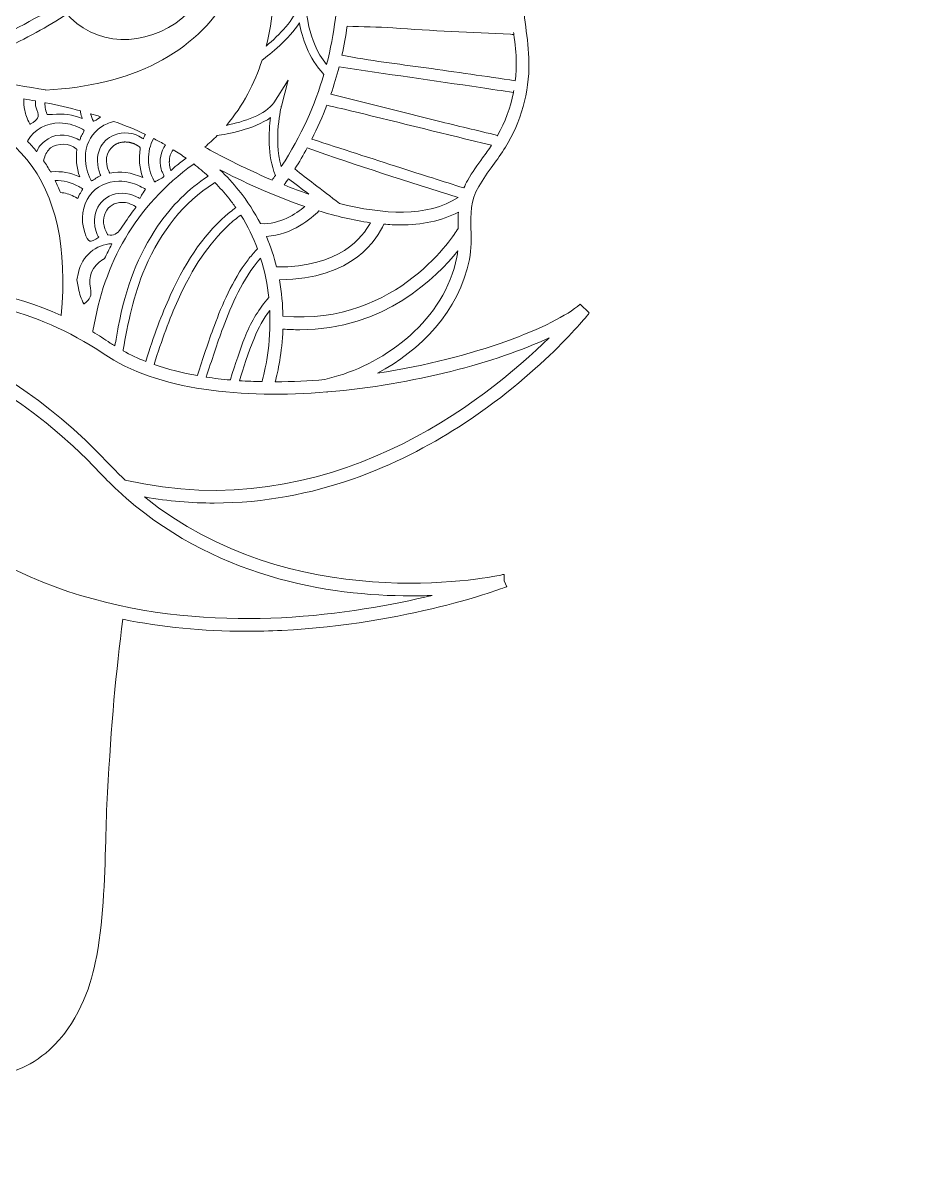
# Model space of a CAD drawing. Extents: x 467 to 8573, y -6014 to -20.
# Drawn here: x 1757 to 2533, y -6014 to -5016 of the extents above; entities that cross this region are included whole.
import ezdxf

# ---------------------------------------------------------------- set-up
doc = ezdxf.new("R2010")
doc.units = 0
doc.header["$MEASUREMENT"] = 0
doc.layers.add('Layer 1', color=7, linetype='Continuous')

msp = doc.modelspace()

# ---------------------------------------------------------------- linework, layer by layer
at = {"layer": 'Layer 1', "lineweight": 0}
for points, knots in [([(2529.01, -4481.07), (2526.22, -4479.96), (2523.09, -4481.26), (2521.86, -4483.99), (2521.56, -4484.71), (2504.61, -4521.55), (2461.88, -4562.69), (2461.51, -4552.3), (2461.78, -4541.87), (2463.01, -4531.43), (2465.06, -4514.14), (2472.33, -4478.39), (2488.91, -4467.47), (2448.25, -4494.16), (2404.57, -4517.83), (2348.84, -4587), (2348.74, -4578.25), (2349.06, -4569.45), (2350.1, -4560.66), (2352.11, -4543.36), (2359.38, -4507.62), (2376.02, -4496.7), (2331.77, -4525.76), (2283.94, -4551.19), (2221, -4635.47), (2219.7, -4619.83), (2219.39, -4604.22), (2221.22, -4588.57), (2223.27, -4571.27), (2230.53, -4535.49), (2247.12, -4524.62), (2200.79, -4555.03), (2150.44, -4581.49), (2082.93, -4675.94), (2077.73, -4683.24), (2072.98, -4690.96), (2068.96, -4699.01), (2068.22, -4686.14), (2068.26, -4673.26), (2069.78, -4660.33), (2071.79, -4643.02), (2079.06, -4607.24), (2095.68, -4596.32), (2067.06, -4615.13), (2036.93, -4632.43), (2002.19, -4665.12), (2000.7, -4643.96), (1985.02, -4627.26), (1974.41, -4615.94), (1959.68, -4600.28), (1944.1, -4585.09), (1928.08, -4570.78), (1922.38, -4565.69), (1916.54, -4560.74), (1910.91, -4555.95), (1909.5, -4554.75), (1908.1, -4553.56), (1906.72, -4552.36), (1923.83, -4535.97), (1986.37, -4465.17), (2001.95, -4293.7), (2019.64, -4099.17), (1834.06, -3810.77), (1826.16, -3798.61), (1826.16, -3798.61), (1825.71, -3798.88), (1825.71, -3798.88), (1825.61, -3798.45), (1825.51, -3798.03), (1825.39, -3797.58), (1801.47, -3702.42), (1776.71, -3604.01), (1776.45, -3503.92), (1776.45, -3503.92), (1776.42, -3495.23), (1776.42, -3495.23), (1776.02, -3356.5), (1775.58, -3199.26), (1863.6, -3081.38), (1863.6, -3081.38), (1894.24, -3040.33), (1894.24, -3040.33), (1894.24, -3040.33), (1855.46, -3073.81), (1855.46, -3073.81), (1854.81, -3074.37), (1791.02, -3129.91), (1728.21, -3226.1), (1670.23, -3314.92), (1601.1, -3457.67), (1601.1, -3633.6), (1601.1, -3633.6), (1602.06, -3656.94), (1602.06, -3656.94), (1534.04, -3557.22), (1505.32, -3498.68), (1505.03, -3498.06), (1505.03, -3498.06), (1500, -3487.74), (1500, -3487.74), (1500, -3487.74), (1494.97, -3498.06), (1494.97, -3498.06), (1494.68, -3498.68), (1465.96, -3557.22), (1397.94, -3656.94), (1397.94, -3656.94), (1398.9, -3633.36), (1398.9, -3633.36), (1398.9, -3457.67), (1329.77, -3314.92), (1271.79, -3226.1), (1208.98, -3129.91), (1145.18, -3074.37), (1144.54, -3073.81), (1144.54, -3073.81), (1105.76, -3040.33), (1105.76, -3040.33), (1105.76, -3040.33), (1136.41, -3081.38), (1136.41, -3081.38), (1224.42, -3199.26), (1223.98, -3356.48), (1223.58, -3495.2), (1223.58, -3495.2), (1223.55, -3503.92), (1223.55, -3503.92), (1223.29, -3604.01), (1198.55, -3702.42), (1174.61, -3797.58), (1174.49, -3798.03), (1174.39, -3798.45), (1174.29, -3798.88), (1174.29, -3798.88), (1173.84, -3798.61), (1173.84, -3798.61), (1165.94, -3810.77), (980.36, -4099.17), (998.05, -4293.7), (1013.63, -4465.15), (1076.17, -4535.97), (1093.29, -4552.36), (1091.9, -4553.56), (1090.5, -4554.74), (1089.1, -4555.93), (1083.46, -4560.73), (1077.62, -4565.69), (1071.92, -4570.78), (1055.88, -4585.11), (1040.3, -4600.31), (1025.59, -4615.94), (1014.98, -4627.26), (999.28, -4643.96), (997.81, -4665.12), (963.07, -4632.43), (932.94, -4615.13), (904.32, -4596.32), (920.94, -4607.24), (928.21, -4643.02), (930.22, -4660.33), (931.74, -4673.26), (931.78, -4686.14), (931.04, -4699.01), (927.02, -4690.96), (922.27, -4683.24), (917.07, -4675.94), (849.56, -4581.49), (799.21, -4555.03), (752.88, -4524.62), (769.47, -4535.49), (776.73, -4571.27), (778.78, -4588.57), (780.61, -4604.22), (780.3, -4619.83), (779, -4635.47), (716.06, -4551.19), (668.23, -4525.76), (624, -4496.7), (640.62, -4507.62), (647.89, -4543.36), (649.9, -4560.66), (650.94, -4569.45), (651.27, -4578.25), (651.16, -4587), (595.43, -4517.83), (551.75, -4494.16), (511.09, -4467.47), (527.67, -4478.39), (534.94, -4514.14), (536.99, -4531.43), (538.22, -4541.87), (538.49, -4552.3), (538.12, -4562.71), (495.35, -4521.51), (478.44, -4484.69), (478.14, -4483.99), (476.91, -4481.26), (473.78, -4479.96), (470.99, -4481.07), (468.19, -4482.16), (466.77, -4485.25), (467.74, -4488.09), (468.09, -4489.09), (487.35, -4543.1), (534.8, -4601.13), (538.71, -4605.91), (542.81, -4610.71), (547.09, -4615.48), (571.63, -4642.96), (602.57, -4670.43), (640.91, -4692.82), (645.41, -4695.46), (650.09, -4698.04), (654.81, -4700.55), (666.3, -4706.62), (678.41, -4712.17), (691.16, -4717.17), (695.55, -4718.91), (700.07, -4720.6), (704.64, -4722.15), (711.77, -4724.66), (719.08, -4726.93), (726.6, -4729.01), (741.84, -4733.22), (756.38, -4737.44), (770.25, -4741.62), (775.17, -4743.1), (780.01, -4744.55), (784.79, -4746), (791.12, -4747.98), (797.3, -4749.93), (803.34, -4751.89), (807.93, -4753.36), (812.4, -4754.81), (816.8, -4756.29), (824.24, -4758.77), (831.46, -4761.23), (838.47, -4763.68), (823.71, -4781.28), (812.18, -4804.72), (804.14, -4833.51), (795.71, -4863.69), (792.88, -4897.04), (795.74, -4932.6), (796.41, -4940.92), (797.95, -4949.11), (799.41, -4957.03), (801.39, -4967.58), (803.23, -4977.54), (803.22, -4987.76), (803.2, -4998.19), (801.8, -5008.89), (800.44, -5019.23), (799.11, -5029.47), (797.71, -5040.05), (797.57, -5050.71), (797.25, -5076.67), (804.58, -5103.1), (818.29, -5125.16), (821.72, -5130.71), (825.55, -5136), (829.27, -5141.12), (833.8, -5147.36), (838.06, -5153.25), (841.73, -5159.61), (849.12, -5172.46), (848.86, -5183.88), (848.57, -5197.07), (848.39, -5205.48), (848.18, -5214.18), (850.01, -5223.81), (858.66, -5269.44), (893.59, -5304.23), (930.89, -5323.97), (844.82, -5310.54), (775.2, -5282.97), (752.66, -5263.24), (752.66, -5263.24), (744.59, -5270.9), (744.59, -5270.9), (746.33, -5273.1), (787.84, -5325.3), (859.55, -5371.29), (910.79, -5404.14), (985.31, -5438.13), (1074.34, -5438.11), (1094.02, -5438.11), (1114.43, -5436.46), (1135.43, -5432.75), (1003.6, -5539.42), (828.4, -5502.83), (820.71, -5501.16), (820.71, -5501.16), (820.69, -5501.3), (820.69, -5501.3), (820.69, -5501.3), (819.41, -5500.99), (819.41, -5500.99), (819.41, -5500.99), (819.41, -5506.86), (819.41, -5506.86), (819.41, -5506.86), (817.07, -5511.66), (817.07, -5511.66), (817.07, -5511.66), (817.55, -5511.83), (817.55, -5511.83), (817.55, -5511.83), (817.53, -5511.86), (817.53, -5511.86), (821.05, -5513.19), (904.94, -5544.52), (1014.71, -5550.07), (1025.42, -5550.6), (1036, -5550.87), (1046.44, -5550.87), (1084.43, -5550.87), (1120.55, -5547.27), (1154.61, -5540.24), (1160.58, -5585.47), (1164.88, -5634.05), (1168.13, -5692.58), (1168.89, -5706.42), (1169.29, -5720.87), (1169.66, -5734.83), (1170.64, -5770.6), (1171.66, -5807.59), (1178.84, -5842.33), (1183.48, -5864.77), (1194.25, -5896.26), (1219.23, -5918.88), (1247.71, -5944.67), (1283.75, -5948.93), (1326.34, -5931.56), (1329.19, -5930.4), (1332.06, -5929.17), (1334.91, -5927.96), (1341.51, -5937.99), (1385.57, -5999.66), (1469.9, -5999.66), (1479.42, -5999.66), (1489.45, -5998.88), (1500, -5997.15), (1604, -6014.25), (1657.74, -5939.12), (1665.09, -5927.96), (1667.94, -5929.17), (1670.81, -5930.4), (1673.66, -5931.56), (1690.77, -5938.54), (1706.83, -5942.02), (1721.76, -5942.02), (1743.99, -5942.02), (1763.74, -5934.31), (1780.77, -5918.88), (1805.75, -5896.26), (1816.52, -5864.77), (1821.16, -5842.33), (1828.34, -5807.59), (1829.37, -5770.6), (1830.34, -5734.83), (1830.71, -5720.87), (1831.11, -5706.42), (1831.87, -5692.58), (1835.12, -5634.05), (1839.42, -5585.47), (1845.39, -5540.24), (1879.45, -5547.28), (1915.57, -5550.87), (1953.56, -5550.87), (1963.98, -5550.87), (1974.58, -5550.6), (1985.29, -5550.07), (2095.05, -5544.52), (2178.95, -5513.19), (2182.47, -5511.86), (2182.47, -5511.86), (2182.45, -5511.81), (2182.45, -5511.81), (2182.45, -5511.81), (2182.98, -5511.62), (2182.98, -5511.62), (2182.98, -5511.62), (2180.59, -5506.59), (2180.59, -5506.59), (2180.59, -5506.59), (2180.59, -5500.99), (2180.59, -5500.99), (2180.59, -5500.99), (2179.16, -5501.04), (2179.16, -5501.04), (2179.16, -5501.04), (2178.63, -5501.32), (2178.63, -5501.32), (2164.51, -5504.27), (1993.74, -5537.23), (1864.57, -5432.75), (1885.57, -5436.46), (1905.96, -5438.11), (1925.66, -5438.11), (2014.69, -5438.11), (2089.21, -5404.14), (2140.45, -5371.29), (2212.16, -5325.3), (2253.67, -5273.1), (2255.41, -5270.9), (2255.41, -5270.9), (2247.34, -5263.24), (2247.34, -5263.24), (2224.8, -5282.97), (2155.18, -5310.54), (2069.13, -5323.97), (2106.41, -5304.23), (2141.34, -5269.44), (2149.99, -5223.81), (2151.82, -5214.18), (2151.61, -5205.48), (2151.43, -5197.07), (2151.14, -5183.88), (2150.88, -5172.46), (2158.27, -5159.61), (2161.94, -5153.25), (2166.2, -5147.36), (2170.73, -5141.12), (2174.45, -5136), (2178.28, -5130.71), (2181.71, -5125.16), (2195.42, -5103.1), (2202.75, -5076.67), (2202.43, -5050.71), (2202.29, -5040.05), (2200.89, -5029.47), (2199.56, -5019.23), (2198.2, -5008.89), (2196.8, -4998.19), (2196.78, -4987.76), (2196.77, -4977.54), (2198.61, -4967.58), (2200.59, -4957.03), (2202.05, -4949.11), (2203.59, -4940.92), (2204.26, -4932.6), (2207.12, -4897.04), (2204.29, -4863.69), (2195.86, -4833.51), (2187.82, -4804.7), (2176.29, -4781.26), (2161.53, -4763.67), (2194.1, -4752.28), (2231.06, -4740.78), (2273.4, -4729.01), (2465.31, -4675.72), (2531.62, -4489.98), (2532.26, -4488.09), (2533.23, -4485.25), (2531.81, -4482.16), (2529.01, -4481.07)], [0, 0, 0, 0, 1, 1, 1, 2, 2, 2, 3, 3, 3, 4, 4, 4, 5, 5, 5, 6, 6, 6, 7, 7, 7, 8, 8, 8, 9, 9, 9, 10, 10, 10, 11, 11, 11, 12, 12, 12, 13, 13, 13, 14, 14, 14, 15, 15, 15, 16, 16, 16, 17, 17, 17, 18, 18, 18, 19, 19, 19, 20, 20, 20, 21, 21, 21, 22, 22, 22, 23, 23, 23, 24, 24, 24, 25, 25, 25, 26, 26, 26, 27, 27, 27, 28, 28, 28, 29, 29, 29, 30, 30, 30, 31, 31, 31, 32, 32, 32, 33, 33, 33, 34, 34, 34, 35, 35, 35, 36, 36, 36, 37, 37, 37, 38, 38, 38, 39, 39, 39, 40, 40, 40, 41, 41, 41, 42, 42, 42, 43, 43, 43, 44, 44, 44, 45, 45, 45, 46, 46, 46, 47, 47, 47, 48, 48, 48, 49, 49, 49, 50, 50, 50, 51, 51, 51, 52, 52, 52, 53, 53, 53, 54, 54, 54, 55, 55, 55, 56, 56, 56, 57, 57, 57, 58, 58, 58, 59, 59, 59, 60, 60, 60, 61, 61, 61, 62, 62, 62, 63, 63, 63, 64, 64, 64, 65, 65, 65, 66, 66, 66, 67, 67, 67, 68, 68, 68, 69, 69, 69, 70, 70, 70, 71, 71, 71, 72, 72, 72, 73, 73, 73, 74, 74, 74, 75, 75, 75, 76, 76, 76, 77, 77, 77, 78, 78, 78, 79, 79, 79, 80, 80, 80, 81, 81, 81, 82, 82, 82, 83, 83, 83, 84, 84, 84, 85, 85, 85, 86, 86, 86, 87, 87, 87, 88, 88, 88, 89, 89, 89, 90, 90, 90, 91, 91, 91, 92, 92, 92, 93, 93, 93, 94, 94, 94, 95, 95, 95, 96, 96, 96, 97, 97, 97, 98, 98, 98, 99, 99, 99, 100, 100, 100, 101, 101, 101, 102, 102, 102, 103, 103, 103, 104, 104, 104, 105, 105, 105, 106, 106, 106, 107, 107, 107, 108, 108, 108, 109, 109, 109, 110, 110, 110, 111, 111, 111, 112, 112, 112, 113, 113, 113, 114, 114, 114, 115, 115, 115, 116, 116, 116, 117, 117, 117, 118, 118, 118, 119, 119, 119, 120, 120, 120, 121, 121, 121, 122, 122, 122, 123, 123, 123, 124, 124, 124, 125, 125, 125, 126, 126, 126, 127, 127, 127, 128, 128, 128, 129, 129, 129, 130, 130, 130, 131, 131, 131, 132, 132, 132, 133, 133, 133, 134, 134, 134, 135, 135, 135, 136, 136, 136, 137, 137, 137, 138, 138, 138, 139, 139, 139, 140, 140, 140, 141, 141, 141, 142, 142, 142, 143, 143, 143, 144, 144, 144, 145, 145, 145, 146, 146, 146, 147, 147, 147, 148, 148, 148, 149, 149, 149, 150, 150, 150, 151, 151, 151, 152, 152, 152, 152]), ([(2270.41, -4718.24), (2074.9, -4772.56), (1992.14, -4821.75), (1928.08, -4878.88), (1921.22, -4885.01), (1914.17, -4891.68), (1906.94, -4898.71), (1903.22, -4902.33), (1899.41, -4906.03), (1895.54, -4909.82), (1867.13, -4937.63), (1833.7, -4970.27), (1789.64, -4998.82), (1744.73, -5027.98), (1688.71, -5052.79), (1615.69, -5063.8), (1612.16, -5063.87), (1608.58, -5063.99), (1604.96, -5064.09), (1604.58, -5059.14), (1603.47, -5049.96), (1600.37, -5038.94), (1603.87, -5038.29), (1608.58, -5037.32), (1614.24, -5035.92), (1614.26, -5035.92), (1614.26, -5035.92), (1614.28, -5035.92), (1614.79, -5035.78), (1615.32, -5035.64), (1615.86, -5035.51), (1616.15, -5035.44), (1616.46, -5035.35), (1616.77, -5035.29), (1617.28, -5035.15), (1617.81, -5035.01), (1618.34, -5034.88), (1618.88, -5034.74), (1619.45, -5034.59), (1619.99, -5034.43), (1620.21, -5034.38), (1620.42, -5034.31), (1620.64, -5034.26), (1621.34, -5034.06), (1622.02, -5033.87), (1622.74, -5033.68), (1623.17, -5033.56), (1623.59, -5033.44), (1624, -5033.32), (1624.39, -5033.2), (1624.77, -5033.1), (1625.16, -5033), (1625.38, -5032.93), (1625.61, -5032.86), (1625.85, -5032.8), (1626.7, -5032.54), (1627.55, -5032.28), (1628.42, -5032.03), (1628.42, -5032.03), (1628.44, -5032.03), (1628.44, -5032.03), (1633.4, -5030.53), (1638.78, -5028.79), (1644.51, -5026.72), (1644.58, -5026.7), (1644.63, -5026.69), (1644.68, -5026.67), (1644.68, -5026.67), (1644.7, -5026.67), (1644.7, -5026.67), (1646.66, -5025.95), (1648.69, -5025.2), (1650.74, -5024.43), (1650.83, -5024.4), (1650.91, -5024.37), (1651, -5024.33), (1652.06, -5023.92), (1653.11, -5023.51), (1654.21, -5023.09), (1654.32, -5023.03), (1654.46, -5022.98), (1654.58, -5022.93), (1691.93, -5008.22), (1741.16, -4981.38), (1787.25, -4932.89), (1789.03, -4931.04), (1790.78, -4929.15), (1792.54, -4927.22), (1792.56, -4927.22), (1792.56, -4927.22), (1792.56, -4927.22), (1792.58, -4927.2), (1792.61, -4927.15), (1792.64, -4927.14), (1796.76, -4922.63), (1800.85, -4917.96), (1804.9, -4913.09), (1805.29, -4912.63), (1805.68, -4912.17), (1806.07, -4911.69), (1806.41, -4911.28), (1806.76, -4910.86), (1807.1, -4910.45), (1807.86, -4909.51), (1808.63, -4908.57), (1809.4, -4907.62), (1809.4, -4907.62), (1809.4, -4907.6), (1809.4, -4907.6), (1812.15, -4904.17), (1814.89, -4900.65), (1817.59, -4897.04), (1817.86, -4896.69), (1818.12, -4896.37), (1818.34, -4896.03), (1848.9, -4855.55), (1886.12, -4822.47), (1929.53, -4794.76), (1931.49, -4793.49), (1933.47, -4792.25), (1935.47, -4791.02), (1971.61, -4768.61), (2011.93, -4749.78), (2056.18, -4733.34), (2056.23, -4733.33), (2056.28, -4733.31), (2056.33, -4733.27), (2057.81, -4732.73), (2059.32, -4732.18), (2060.8, -4731.62), (2061.65, -4731.31), (2062.51, -4731.01), (2063.38, -4730.7), (2064.33, -4730.34), (2065.31, -4730), (2066.26, -4729.66), (2068.05, -4729.03), (2069.84, -4728.38), (2071.65, -4727.75), (2071.69, -4728.12), (2071.76, -4728.53), (2071.79, -4728.91), (2071.94, -4728.46), (2072.1, -4727.99), (2072.23, -4727.54), (2115.78, -4712.24), (2162.91, -4699.04), (2213.45, -4686.93), (2217.33, -4686.01), (2221.23, -4685.09), (2225.12, -4684.18), (2239.66, -4680.77), (2254.47, -4677.44), (2269.56, -4674.18), (2295.65, -4668.53), (2319.4, -4661.16), (2341.01, -4652.6), (2341.01, -4652.6), (2341.01, -4652.6), (2341.01, -4652.61), (2341.16, -4652.55), (2341.3, -4652.5), (2341.45, -4652.43), (2342.75, -4651.91), (2344.04, -4651.39), (2345.32, -4650.87), (2346.82, -4650.26), (2348.33, -4649.63), (2349.81, -4649.01), (2350.83, -4648.57), (2351.84, -4648.14), (2352.85, -4647.72), (2353.36, -4647.5), (2353.89, -4647.27), (2354.4, -4647.05), (2354.4, -4647.05), (2354.4, -4647.03), (2354.38, -4647.03), (2393.31, -4630.07), (2424.72, -4609.37), (2449.67, -4588.59), (2449.67, -4588.59), (2449.67, -4588.61), (2449.67, -4588.61), (2450.42, -4587.98), (2451.13, -4587.35), (2451.89, -4586.7), (2453.18, -4585.6), (2454.48, -4584.5), (2455.74, -4583.4), (2456.32, -4582.89), (2456.89, -4582.4), (2457.45, -4581.9), (2458.8, -4580.71), (2460.14, -4579.51), (2461.46, -4578.32), (2461.87, -4577.94), (2462.29, -4577.57), (2462.7, -4577.21), (2462.7, -4577.19), (2462.7, -4577.19), (2462.7, -4577.18), (2471.05, -4569.55), (2478.57, -4561.99), (2485.26, -4554.69), (2448.35, -4611.76), (2380.75, -4687.61), (2270.41, -4718.24)], [0, 0, 0, 0, 1, 1, 1, 2, 2, 2, 3, 3, 3, 4, 4, 4, 5, 5, 5, 6, 6, 6, 7, 7, 7, 8, 8, 8, 9, 9, 9, 10, 10, 10, 11, 11, 11, 12, 12, 12, 13, 13, 13, 14, 14, 14, 15, 15, 15, 16, 16, 16, 17, 17, 17, 18, 18, 18, 19, 19, 19, 20, 20, 20, 21, 21, 21, 22, 22, 22, 23, 23, 23, 24, 24, 24, 25, 25, 25, 26, 26, 26, 27, 27, 27, 28, 28, 28, 29, 29, 29, 30, 30, 30, 31, 31, 31, 32, 32, 32, 33, 33, 33, 34, 34, 34, 35, 35, 35, 36, 36, 36, 37, 37, 37, 38, 38, 38, 39, 39, 39, 40, 40, 40, 41, 41, 41, 42, 42, 42, 43, 43, 43, 44, 44, 44, 45, 45, 45, 46, 46, 46, 47, 47, 47, 48, 48, 48, 49, 49, 49, 50, 50, 50, 51, 51, 51, 52, 52, 52, 53, 53, 53, 54, 54, 54, 55, 55, 55, 56, 56, 56, 57, 57, 57, 58, 58, 58, 59, 59, 59, 60, 60, 60, 61, 61, 61, 62, 62, 62, 63, 63, 63, 64, 64, 64, 65, 65, 65, 66, 66, 66, 67, 67, 67, 68, 68, 68, 69, 69, 69, 69]), ([(1914.62, -4906.85), (1921.82, -4899.83), (1928.78, -4893.23), (1935.52, -4887.24), (1941, -4882.36), (1946.58, -4877.55), (1952.39, -4872.82), (1955.02, -4881.51), (1959.36, -4897.34), (1962.74, -4917.32), (1962.09, -4927.15), (1958.52, -4959.27), (1939.02, -4991.65), (1908.15, -5042.95), (1853.8, -5070.93), (1777.51, -5074.87), (1777.49, -5074.87), (1777.47, -5074.87), (1777.46, -5074.86), (1745.38, -5068.71), (1709.75, -5065.06), (1670.55, -5063.87), (1695.62, -5057.18), (1718.4, -5048.84), (1739.23, -5039.35), (1760.07, -5029.86), (1778.96, -5019.23), (1796.21, -5008), (1797.25, -5009.2), (1798.33, -5010.39), (1799.45, -5011.5), (1826.77, -5038.82), (1873.61, -5036.29), (1904.04, -5005.87), (1932.52, -4977.39), (1936.58, -4934.61), (1914.62, -4906.85)], [0, 0, 0, 0, 1, 1, 1, 2, 2, 2, 3, 3, 3, 4, 4, 4, 5, 5, 5, 6, 6, 6, 7, 7, 7, 8, 8, 8, 9, 9, 9, 10, 10, 10, 11, 11, 11, 12, 12, 12, 12]), ([(2006.5, -5001.71), (2006.5, -5001.71), (1999.1, -5001.07), (1999.1, -5001.07), (1997.08, -5012.23), (1982.8, -5026.58), (1971.37, -5036.28), (1977.32, -5013.02), (1979.17, -4989.28), (1978.69, -4967.08), (1984.68, -4962.8), (1998.59, -4951.81), (2005.7, -4937.65), (2010.04, -4948.12), (2018.86, -4963.98), (2034.73, -4973.38), (2034.52, -4998.33), (2031.62, -5025.08), (2024.47, -5052.56), (2007.05, -5031.16), (2006.5, -5002.01), (2006.5, -5001.71)], [0, 0, 0, 0, 1, 1, 1, 2, 2, 2, 3, 3, 3, 4, 4, 4, 5, 5, 5, 6, 6, 6, 7, 7, 7, 7]), ([(1984.71, -5142.21), (1977.46, -5117.64), (1984.7, -5089.36), (1984.78, -5089.04), (1984.78, -5089.04), (1990.75, -5066.31), (1990.75, -5066.31), (1990.75, -5066.31), (1978.04, -5086.07), (1978.04, -5086.07), (1971.28, -5096.58), (1951.13, -5102.89), (1936.46, -5105.95), (1951.17, -5088.47), (1961.18, -5068.92), (1967.77, -5048.72), (1974.65, -5043.49), (1991.44, -5030.01), (2000.58, -5015.89), (2002.84, -5028.34), (2008.42, -5046.7), (2022.12, -5061.16), (2014.3, -5087.95), (2002.31, -5115.28), (1984.71, -5142.21)], [0, 0, 0, 0, 1, 1, 1, 2, 2, 2, 3, 3, 3, 4, 4, 4, 5, 5, 5, 6, 6, 6, 7, 7, 7, 8, 8, 8, 8]), ([(2190.4, -5066.72), (2164.28, -5062.83), (2138.13, -5059.07), (2111.96, -5055.4), (2087.25, -5051.96), (2062.46, -5049.11), (2037.95, -5044.33), (2039.85, -5035.71), (2041.4, -5027.16), (2042.58, -5018.75), (2055.95, -5019.54), (2069.38, -5019.18), (2082.78, -5020.24), (2117.16, -5022.97), (2151.68, -5024.06), (2186.13, -5025.88), (2187.14, -5025.94), (2188.15, -5025.99), (2189.15, -5026.06), (2189.1, -5025.51), (2189.04, -5024.96), (2188.95, -5024.42), (2189.04, -5024.96), (2189.1, -5025.51), (2189.17, -5026.06), (2189.17, -5026.06), (2189.15, -5026.06), (2189.15, -5026.06), (2190.21, -5034.26), (2191.13, -5042.64), (2191.24, -5050.87), (2191.3, -5056.14), (2191.01, -5061.45), (2190.4, -5066.72)], [0, 0, 0, 0, 1, 1, 1, 2, 2, 2, 3, 3, 3, 4, 4, 4, 5, 5, 5, 6, 6, 6, 7, 7, 7, 8, 8, 8, 9, 9, 9, 10, 10, 10, 11, 11, 11, 11]), ([(2188.8, -5077.06), (2188.78, -5077.06), (2188.78, -5077.06), (2188.76, -5077.06), (2186.13, -5090.32), (2181.41, -5103.18), (2174.8, -5114.89), (2174.72, -5115.03), (2174.65, -5115.16), (2174.57, -5115.3), (2174.65, -5115.16), (2174.72, -5115.03), (2174.79, -5114.89), (2157.14, -5110.47), (2139.45, -5106.36), (2121.8, -5101.97), (2090.61, -5094.22), (2059.45, -5086.38), (2028.29, -5078.53), (2031.04, -5070.51), (2033.41, -5062.54), (2035.46, -5054.62), (2076.94, -5060.64), (2118.43, -5066.67), (2159.91, -5072.71), (2169.53, -5074.11), (2179.14, -5075.64), (2188.76, -5077.06), (2188.88, -5076.48), (2188.98, -5075.92), (2189.1, -5075.34), (2188.98, -5075.92), (2188.9, -5076.48), (2188.8, -5077.06)], [0, 0, 0, 0, 1, 1, 1, 2, 2, 2, 3, 3, 3, 4, 4, 4, 5, 5, 5, 6, 6, 6, 7, 7, 7, 8, 8, 8, 9, 9, 9, 10, 10, 10, 11, 11, 11, 11]), ([(1769.8, -5092.4), (1772.47, -5098.71), (1770.75, -5100.98), (1764.25, -5104.62), (1764.04, -5104.75), (1763.86, -5104.84), (1763.72, -5104.91), (1763.65, -5104.8), (1763.58, -5104.69), (1763.52, -5104.53), (1761.14, -5099.94), (1759.8, -5096.32), (1759.16, -5092.79), (1758.57, -5089.43), (1758.04, -5085.88), (1758.28, -5082.74), (1761.74, -5083.29), (1765.17, -5083.87), (1768.57, -5084.46), (1768.57, -5084.46), (1768.53, -5084.74), (1768.53, -5084.74), (1768.34, -5087.4), (1768.77, -5089.99), (1769.8, -5092.4)], [0, 0, 0, 0, 1, 1, 1, 2, 2, 2, 3, 3, 3, 4, 4, 4, 5, 5, 5, 6, 6, 6, 7, 7, 7, 8, 8, 8, 8]), ([(1776.89, -5086.1), (1777.03, -5086.1), (1777.17, -5086.09), (1777.3, -5086.09), (1787.97, -5088.17), (1798.19, -5090.54), (1808.02, -5093.18), (1808.02, -5093.18), (1808.26, -5094.4), (1808.26, -5094.4), (1808.6, -5096.24), (1809.04, -5098.08), (1809.57, -5099.96), (1801.36, -5096.55), (1792.83, -5095.35), (1783.67, -5096.29), (1782.05, -5096.46), (1779.35, -5096.73), (1778.92, -5096.43), (1778.46, -5096.1), (1777.82, -5093.3), (1777.47, -5091.8), (1777.05, -5089.98), (1776.84, -5088.01), (1776.89, -5086.1)], [0, 0, 0, 0, 1, 1, 1, 2, 2, 2, 3, 3, 3, 4, 4, 4, 5, 5, 5, 6, 6, 6, 7, 7, 7, 8, 8, 8, 8]), ([(2161.68, -5134.55), (2157.19, -5140.76), (2152.54, -5147.17), (2148.59, -5154.03), (2147.25, -5156.39), (2146.09, -5158.73), (2145.13, -5161.03), (2126.74, -5155.09), (2108.29, -5149.37), (2089.89, -5143.45), (2063.75, -5135.06), (2037.68, -5126.46), (2011.54, -5118.1), (2016.57, -5108.17), (2020.94, -5098.22), (2024.73, -5088.3), (2033.06, -5090.2), (2041.38, -5092.06), (2049.68, -5094.09), (2089.62, -5103.87), (2129.52, -5113.83), (2169.48, -5123.49), (2166.97, -5127.24), (2164.31, -5130.95), (2161.68, -5134.55)], [0, 0, 0, 0, 1, 1, 1, 2, 2, 2, 3, 3, 3, 4, 4, 4, 5, 5, 5, 6, 6, 6, 7, 7, 7, 8, 8, 8, 8]), ([(1693.3, -5096.07), (1700.58, -5097.16), (1735.02, -5103.93), (1761.06, -5136.12), (1786.72, -5167.82), (1796.84, -5213.91), (1791.19, -5273.17), (1705.07, -5234.06), (1621.78, -5246.33), (1600.98, -5250.34), (1601.65, -5244.03), (1601.82, -5238.11), (1601.55, -5233.02), (1600.83, -5220.12), (1597.4, -5210.86), (1591.02, -5204.68), (1583.53, -5197.43), (1575.92, -5197.82), (1569.74, -5198.26), (1569.74, -5198.26), (1569.72, -5198.26), (1569.72, -5198.26), (1595.85, -5141.46), (1650.4, -5111.46), (1693.3, -5096.07)], [0, 0, 0, 0, 1, 1, 1, 2, 2, 2, 3, 3, 3, 4, 4, 4, 5, 5, 5, 6, 6, 6, 7, 7, 7, 8, 8, 8, 8]), ([(1823.6, -5109.43), (1826.77, -5106.73), (1830.41, -5104.74), (1834.38, -5103.46), (1834.38, -5103.46), (1837.59, -5102.45), (1837.59, -5102.45), (1847.3, -5105.95), (1856.51, -5109.79), (1865.23, -5113.95), (1864.64, -5114.99), (1864.21, -5115.9), (1863.88, -5116.75), (1863.71, -5117.19), (1863.6, -5117.5), (1863.48, -5117.7), (1863.25, -5117.59), (1862.93, -5117.41), (1862.45, -5117.12), (1854.53, -5112.11), (1846.02, -5111.2), (1837.86, -5114.45), (1831.94, -5116.8), (1827.54, -5121.05), (1825.1, -5126.73), (1822.27, -5133.33), (1822.44, -5141.3), (1825.59, -5149.14), (1825.7, -5149.41), (1825.85, -5149.72), (1826.02, -5150.02), (1824.4, -5150.71), (1823, -5151.66), (1821.74, -5152.53), (1820.34, -5153.49), (1819.08, -5154.36), (1817.74, -5154.75), (1817.59, -5154.46), (1817.45, -5154.15), (1817.33, -5153.91), (1814.13, -5147.89), (1812.54, -5141.42), (1812.45, -5134.14), (1812.57, -5123.92), (1816.33, -5115.57), (1823.6, -5109.43)], [0, 0, 0, 0, 1, 1, 1, 2, 2, 2, 3, 3, 3, 4, 4, 4, 5, 5, 5, 6, 6, 6, 7, 7, 7, 8, 8, 8, 9, 9, 9, 10, 10, 10, 11, 11, 11, 12, 12, 12, 13, 13, 13, 14, 14, 14, 15, 15, 15, 15]), ([(1816.91, -5095.68), (1819.91, -5096.56), (1822.86, -5097.47), (1825.76, -5098.41), (1824.64, -5099.75), (1822.74, -5100.97), (1819.93, -5102.21), (1819.79, -5102.26), (1819.66, -5102.33), (1819.54, -5102.42), (1818.48, -5100.25), (1817.61, -5098.01), (1816.91, -5095.68)], [0, 0, 0, 0, 1, 1, 1, 2, 2, 2, 3, 3, 3, 4, 4, 4, 4]), ([(1979.49, -5149.94), (1978.54, -5151.32), (1977.56, -5152.69), (1976.57, -5154.05), (1950.57, -5143.03), (1928.95, -5131.53), (1917.41, -5125.06), (1921.24, -5121.8), (1924.87, -5118.44), (1928.28, -5114.96), (1936.82, -5113.71), (1960.53, -5109.48), (1975.29, -5099.09), (1973.54, -5111.65), (1972.44, -5131.99), (1979.49, -5149.94)], [0, 0, 0, 0, 1, 1, 1, 2, 2, 2, 3, 3, 3, 4, 4, 4, 5, 5, 5, 5]), ([(1761.81, -5119.29), (1767.59, -5109.46), (1777.92, -5103.8), (1790.14, -5103.78), (1796.3, -5104), (1802.17, -5105.49), (1807.51, -5108.17), (1809.18, -5109.02), (1810.88, -5109.87), (1811.47, -5110.35), (1811.26, -5111.07), (1810.39, -5112.62), (1809.55, -5114.14), (1809.55, -5114.14), (1809.28, -5114.62), (1809.28, -5114.62), (1808.82, -5115.44), (1808.27, -5116.36), (1808.02, -5117.48), (1807.83, -5118.27), (1807.66, -5118.69), (1807.54, -5118.92), (1807.22, -5118.83), (1806.57, -5118.61), (1805.29, -5117.93), (1794.91, -5112.57), (1784.95, -5113.29), (1776.48, -5120.01), (1773.48, -5122.4), (1771.14, -5125.47), (1769.66, -5128.98), (1769.64, -5128.95), (1769.61, -5128.93), (1769.59, -5128.9), (1766.95, -5125.64), (1764.23, -5122.65), (1761.47, -5119.85), (1761.47, -5119.85), (1761.81, -5119.29), (1761.81, -5119.29)], [0, 0, 0, 0, 1, 1, 1, 2, 2, 2, 3, 3, 3, 4, 4, 4, 5, 5, 5, 6, 6, 6, 7, 7, 7, 8, 8, 8, 9, 9, 9, 10, 10, 10, 11, 11, 11, 12, 12, 12, 13, 13, 13, 13]), ([(1776.28, -5135.01), (1777.22, -5131.22), (1779.21, -5127.96), (1781.93, -5125.84), (1787.95, -5121.12), (1798.7, -5121.48), (1804.47, -5126.58), (1804.91, -5126.95), (1805.03, -5127.12), (1805.07, -5127.19), (1803.82, -5135.06), (1804.61, -5142.86), (1807.52, -5151.32), (1799.37, -5147.58), (1791.3, -5146.1), (1783.04, -5146.82), (1783.04, -5146.82), (1781.89, -5146.92), (1781.89, -5146.92), (1779.97, -5143.56), (1777.92, -5140.3), (1775.75, -5137.14), (1775.75, -5137.14), (1776.28, -5135.01), (1776.28, -5135.01)], [0, 0, 0, 0, 1, 1, 1, 2, 2, 2, 3, 3, 3, 4, 4, 4, 5, 5, 5, 6, 6, 6, 7, 7, 7, 8, 8, 8, 8]), ([(1862.93, -5151.87), (1852.73, -5147.28), (1843.32, -5146), (1833.82, -5147.86), (1833.73, -5147.69), (1833.65, -5147.5), (1833.58, -5147.34), (1833.48, -5147.14), (1833.37, -5146.92), (1833.27, -5146.7), (1829.11, -5138.51), (1830.59, -5129.24), (1836.87, -5124.17), (1837.27, -5123.86), (1837.66, -5123.57), (1838.05, -5123.3), (1838.19, -5123.22), (1838.32, -5123.15), (1838.46, -5123.06), (1838.73, -5122.89), (1839.02, -5122.72), (1839.31, -5122.55), (1839.47, -5122.47), (1839.64, -5122.4), (1839.81, -5122.31), (1840.08, -5122.19), (1840.35, -5122.06), (1840.63, -5121.94), (1840.8, -5121.85), (1840.99, -5121.78), (1841.17, -5121.71), (1841.45, -5121.61), (1841.72, -5121.51), (1841.99, -5121.42), (1842.18, -5121.36), (1842.38, -5121.31), (1842.57, -5121.25), (1842.85, -5121.19), (1843.12, -5121.1), (1843.39, -5121.03), (1843.6, -5120.98), (1843.82, -5120.95), (1844.02, -5120.91), (1844.3, -5120.86), (1844.57, -5120.81), (1844.84, -5120.76), (1845.05, -5120.74), (1845.27, -5120.71), (1845.49, -5120.69), (1845.76, -5120.66), (1846.04, -5120.64), (1846.31, -5120.61), (1846.53, -5120.61), (1846.75, -5120.59), (1846.97, -5120.59), (1847.25, -5120.59), (1847.52, -5120.57), (1847.78, -5120.57), (1848.05, -5120.59), (1848.34, -5120.61), (1848.61, -5120.62), (1848.85, -5120.62), (1849.11, -5120.64), (1849.35, -5120.67), (1849.64, -5120.69), (1849.91, -5120.72), (1850.18, -5120.78), (1850.44, -5120.81), (1850.68, -5120.83), (1850.93, -5120.88), (1851.21, -5120.93), (1851.5, -5121), (1851.77, -5121.05), (1852.01, -5121.12), (1852.25, -5121.15), (1852.49, -5121.22), (1852.78, -5121.29), (1853.07, -5121.39), (1853.36, -5121.48), (1853.58, -5121.54), (1853.82, -5121.61), (1854.04, -5121.68), (1854.33, -5121.78), (1854.64, -5121.9), (1854.93, -5122.02), (1855.13, -5122.11), (1855.35, -5122.19), (1855.57, -5122.28), (1855.87, -5122.41), (1856.17, -5122.57), (1856.48, -5122.72), (1856.67, -5122.82), (1856.87, -5122.91), (1857.06, -5123.01), (1857.38, -5123.18), (1857.71, -5123.39), (1858.03, -5123.57), (1858.19, -5123.68), (1858.36, -5123.76), (1858.51, -5123.86), (1858.99, -5124.17), (1859.45, -5124.5), (1859.91, -5124.84), (1860.75, -5125.49), (1860.76, -5125.62), (1860.63, -5126.49), (1859.16, -5135.18), (1859.89, -5143.39), (1862.93, -5151.87)], [0, 0, 0, 0, 1, 1, 1, 2, 2, 2, 3, 3, 3, 4, 4, 4, 5, 5, 5, 6, 6, 6, 7, 7, 7, 8, 8, 8, 9, 9, 9, 10, 10, 10, 11, 11, 11, 12, 12, 12, 13, 13, 13, 14, 14, 14, 15, 15, 15, 16, 16, 16, 17, 17, 17, 18, 18, 18, 19, 19, 19, 20, 20, 20, 21, 21, 21, 22, 22, 22, 23, 23, 23, 24, 24, 24, 25, 25, 25, 26, 26, 26, 27, 27, 27, 28, 28, 28, 29, 29, 29, 30, 30, 30, 31, 31, 31, 32, 32, 32, 33, 33, 33, 34, 34, 34, 35, 35, 35, 36, 36, 36, 36]), ([(1879.12, -5144.6), (1879.41, -5145.89), (1880.03, -5147.04), (1880.57, -5148.03), (1881.56, -5149.85), (1881.7, -5150.33), (1881.38, -5150.89), (1880.64, -5152.11), (1879.12, -5152.8), (1877.35, -5153.62), (1876.39, -5154.07), (1875.4, -5154.51), (1874.46, -5155.09), (1874.38, -5155.11), (1874.04, -5155.28), (1873.68, -5155.59), (1873.56, -5155.69), (1873.46, -5155.77), (1873.37, -5155.84), (1873.24, -5155.65), (1873.07, -5155.36), (1872.84, -5154.9), (1869.48, -5148.18), (1867.79, -5141.97), (1867.86, -5136.49), (1867.76, -5129.38), (1869.29, -5123.06), (1872.4, -5117.67), (1872.4, -5117.67), (1872.47, -5117.55), (1872.47, -5117.55), (1872.72, -5117.67), (1872.98, -5117.81), (1873.22, -5117.93), (1876.48, -5119.62), (1879.65, -5121.37), (1882.76, -5123.16), (1878.49, -5129.02), (1877.25, -5136.22), (1879.12, -5144.6)], [0, 0, 0, 0, 1, 1, 1, 2, 2, 2, 3, 3, 3, 4, 4, 4, 5, 5, 5, 6, 6, 6, 7, 7, 7, 8, 8, 8, 9, 9, 9, 10, 10, 10, 11, 11, 11, 12, 12, 12, 13, 13, 13, 13]), ([(1886.24, -5138.13), (1886.26, -5137.94), (1886.26, -5137.75), (1886.26, -5137.55), (1886.27, -5133.9), (1887.42, -5130.43), (1889.58, -5127.53), (1889.58, -5127.53), (1889.72, -5127.36), (1889.72, -5127.36), (1893.61, -5129.79), (1897.38, -5132.29), (1901.02, -5134.89), (1899.39, -5135.98), (1897.86, -5137.17), (1896.39, -5138.37), (1894.94, -5139.55), (1893.58, -5140.66), (1892.13, -5141.61), (1891.07, -5142.31), (1890.23, -5143.25), (1889.41, -5144.17), (1888.95, -5144.68), (1888.24, -5145.5), (1887.81, -5145.79), (1886.94, -5145.09), (1886.7, -5142.75), (1886.51, -5140.84), (1886.43, -5140.09), (1886.34, -5139.34), (1886.24, -5138.66), (1886.22, -5138.49), (1886.24, -5138.3), (1886.24, -5138.13)], [0, 0, 0, 0, 1, 1, 1, 2, 2, 2, 3, 3, 3, 4, 4, 4, 5, 5, 5, 6, 6, 6, 7, 7, 7, 8, 8, 8, 9, 9, 9, 10, 10, 10, 11, 11, 11, 11]), ([(2035.72, -5174.53), (2028.23, -5168.78), (2020.72, -5163.04), (2013.24, -5157.28), (2007.68, -5152.99), (2002.05, -5148.76), (1996.64, -5144.27), (2000.51, -5138.13), (2004.13, -5131.99), (2007.46, -5125.83), (2051.43, -5141.2), (2095.71, -5155.6), (2140.2, -5169.34), (2113.2, -5186.86), (2074.13, -5184.48), (2035.72, -5174.53)], [0, 0, 0, 0, 1, 1, 1, 2, 2, 2, 3, 3, 3, 4, 4, 4, 5, 5, 5, 5]), ([(1819.13, -5286.67), (1824.14, -5256.06), (1833.46, -5229.39), (1847.61, -5205.12), (1861.87, -5180.67), (1882.45, -5158.27), (1907.11, -5140.33), (1907.11, -5140.33), (1907.7, -5139.89), (1907.7, -5139.89), (1912.12, -5143.33), (1916.34, -5146.9), (1920.35, -5150.6), (1903.23, -5161.71), (1888.29, -5176.52), (1875.92, -5194.66), (1859.06, -5219.39), (1847.76, -5248.36), (1841.38, -5283.24), (1840.49, -5288.07), (1839.64, -5292.9), (1838.77, -5297.73), (1838.77, -5297.73), (1838.37, -5299.91), (1838.37, -5299.91), (1837.03, -5299.06), (1835.66, -5298.24), (1834.35, -5297.35), (1829.25, -5293.89), (1824.11, -5290.66), (1818.97, -5287.63), (1818.97, -5287.63), (1819.13, -5286.67), (1819.13, -5286.67)], [0, 0, 0, 0, 1, 1, 1, 2, 2, 2, 3, 3, 3, 4, 4, 4, 5, 5, 5, 6, 6, 6, 7, 7, 7, 8, 8, 8, 9, 9, 9, 10, 10, 10, 11, 11, 11, 11]), ([(2005.46, -5177.31), (1997.67, -5183.91), (1983.57, -5193.16), (1966.3, -5192.39), (1961.23, -5182.56), (1954.99, -5172.77), (1947.34, -5163.2), (1942.28, -5156.85), (1936.73, -5150.79), (1930.74, -5145.04), (1949.68, -5154.85), (1976.37, -5167.43), (2005.46, -5177.31)], [0, 0, 0, 0, 1, 1, 1, 2, 2, 2, 3, 3, 3, 4, 4, 4, 4]), ([(1806.6, -5159.72), (1808.09, -5160.52), (1809.61, -5161.34), (1810.19, -5161.83), (1809.91, -5162.53), (1808.99, -5164.02), (1808.1, -5165.45), (1808.1, -5165.45), (1807.8, -5165.93), (1807.8, -5165.93), (1807.3, -5166.71), (1806.72, -5167.6), (1806.4, -5168.71), (1806.16, -5169.58), (1805.94, -5170.01), (1805.82, -5170.21), (1805.53, -5170.14), (1804.9, -5169.92), (1803.63, -5169.19), (1799.74, -5166.95), (1795.8, -5165.6), (1791.91, -5165.18), (1791.91, -5165.18), (1790.6, -5165.04), (1790.6, -5165.04), (1789.16, -5161.44), (1787.61, -5157.96), (1785.94, -5154.56), (1792.88, -5154.37), (1800.02, -5156.12), (1806.6, -5159.72)], [0, 0, 0, 0, 1, 1, 1, 2, 2, 2, 3, 3, 3, 4, 4, 4, 5, 5, 5, 6, 6, 6, 7, 7, 7, 8, 8, 8, 9, 9, 9, 10, 10, 10, 10]), ([(1816.16, -5167.8), (1822.03, -5159.73), (1831.4, -5155.09), (1841.86, -5155.07), (1841.86, -5155.07), (1841.94, -5155.07), (1841.94, -5155.07), (1848.58, -5155.07), (1854.07, -5156.37), (1860.32, -5159.41), (1862.38, -5160.42), (1864.52, -5161.46), (1865.16, -5162.04), (1864.91, -5162.84), (1863.63, -5164.75), (1862.38, -5166.59), (1862.08, -5167), (1861.73, -5167.45), (1861.53, -5168.08), (1861.17, -5169.24), (1860.85, -5169.7), (1860.69, -5169.87), (1860.68, -5169.9), (1860.64, -5169.92), (1860.63, -5169.94), (1860.61, -5169.97), (1860.57, -5169.97), (1860.57, -5169.97), (1860.42, -5170.04), (1859.76, -5170.04), (1857.26, -5168.79), (1849.23, -5164.82), (1840.51, -5164.65), (1833.32, -5168.35), (1826.62, -5171.8), (1822.04, -5178.28), (1820.78, -5186.15), (1820.56, -5187.56), (1820.44, -5188.98), (1820.44, -5190.41), (1820.46, -5194.7), (1821.53, -5199.03), (1823.67, -5203.55), (1823.82, -5203.88), (1824.01, -5204.18), (1824.19, -5204.42), (1820.3, -5207.17), (1817.71, -5208.28), (1816.28, -5207.8), (1814.83, -5207.32), (1813.38, -5204.82), (1811.86, -5200.11), (1808.12, -5188.47), (1809.69, -5176.69), (1816.16, -5167.8)], [0, 0, 0, 0, 1, 1, 1, 2, 2, 2, 3, 3, 3, 4, 4, 4, 5, 5, 5, 6, 6, 6, 7, 7, 7, 8, 8, 8, 9, 9, 9, 10, 10, 10, 11, 11, 11, 12, 12, 12, 13, 13, 13, 14, 14, 14, 15, 15, 15, 16, 16, 16, 17, 17, 17, 18, 18, 18, 18]), ([(1845.73, -5303.29), (1849.64, -5280.95), (1854.69, -5255.12), (1864.94, -5231.33), (1879.23, -5198.21), (1898.95, -5173.88), (1925.21, -5156.99), (1925.21, -5156.99), (1926.27, -5156.32), (1926.27, -5156.32), (1930.62, -5160.72), (1934.72, -5165.3), (1938.54, -5170.06), (1940.72, -5172.79), (1942.77, -5175.53), (1944.7, -5178.3), (1944.7, -5178.3), (1944.65, -5178.33), (1944.65, -5178.33), (1942.89, -5179.61), (1941.18, -5180.94), (1939.58, -5182.26), (1918.52, -5199.42), (1902.35, -5222.02), (1887.11, -5255.51), (1879.43, -5272.39), (1872.59, -5290.83), (1865.57, -5313.58), (1858.63, -5310.83), (1851.96, -5307.71), (1845.58, -5304.18), (1845.58, -5304.18), (1845.73, -5303.29), (1845.73, -5303.29)], [0, 0, 0, 0, 1, 1, 1, 2, 2, 2, 3, 3, 3, 4, 4, 4, 5, 5, 5, 6, 6, 6, 7, 7, 7, 8, 8, 8, 9, 9, 9, 10, 10, 10, 11, 11, 11, 11]), ([(1987.19, -5158.4), (1988.48, -5156.56), (1989.75, -5154.73), (1990.99, -5152.89), (1996.98, -5157.45), (2003.01, -5161.97), (2009.01, -5166.49), (2001.56, -5163.93), (1994.25, -5161.22), (1987.19, -5158.4)], [0, 0, 0, 0, 1, 1, 1, 2, 2, 2, 3, 3, 3, 3]), ([(1856.92, -5177.65), (1856.87, -5177.65), (1856.75, -5178.18), (1855.87, -5179.32), (1852.03, -5184.18), (1848.56, -5189.42), (1845.22, -5194.47), (1845.22, -5194.47), (1843.34, -5197.32), (1843.34, -5197.32), (1840.63, -5201.39), (1836.98, -5203.07), (1832.49, -5202.36), (1832.3, -5202.32), (1832.23, -5202.32), (1831.99, -5201.93), (1827.9, -5195), (1827.28, -5188.71), (1830.13, -5182.67), (1832.91, -5176.78), (1837.76, -5173.86), (1844.98, -5173.76), (1848.73, -5173.64), (1852.11, -5175), (1855.17, -5176.51), (1856.51, -5177.17), (1856.85, -5177.55), (1856.92, -5177.65)], [0, 0, 0, 0, 1, 1, 1, 2, 2, 2, 3, 3, 3, 4, 4, 4, 5, 5, 5, 6, 6, 6, 7, 7, 7, 8, 8, 8, 9, 9, 9, 9]), ([(1971.54, -5203.55), (1994.37, -5202.29), (2011.16, -5187.85), (2017.71, -5181.25), (2032.61, -5185.77), (2047.92, -5189.44), (2062.98, -5191.54), (2056.59, -5203.86), (2036.11, -5231.14), (1980.55, -5230.43), (1978.37, -5221.61), (1975.41, -5212.6), (1971.54, -5203.55)], [0, 0, 0, 0, 1, 1, 1, 2, 2, 2, 3, 3, 3, 4, 4, 4, 4]), ([(2140.23, -5196.71), (2140.23, -5196.71), (2139.64, -5197.44), (2139.64, -5197.44), (2139.64, -5197.44), (2139.11, -5198.18), (2139.11, -5198.18), (2138.59, -5199.03), (2088.03, -5282.51), (1986.16, -5273.89), (1985.98, -5263.79), (1985.05, -5252.93), (1982.97, -5241.66), (2048.16, -5241.6), (2069.4, -5205.17), (2074.73, -5192.84), (2079.62, -5193.25), (2084.49, -5193.47), (2089.28, -5193.47), (2107.88, -5193.47), (2125.39, -5190.21), (2140.37, -5182.26), (2140.05, -5187.15), (2140.13, -5191.97), (2140.23, -5196.71)], [0, 0, 0, 0, 1, 1, 1, 2, 2, 2, 3, 3, 3, 4, 4, 4, 5, 5, 5, 6, 6, 6, 7, 7, 7, 8, 8, 8, 8]), ([(1872.89, -5316.19), (1879.58, -5294.6), (1886.44, -5276.07), (1893.9, -5259.52), (1906.85, -5230.79), (1920.93, -5209.92), (1938.23, -5193.83), (1941.7, -5190.62), (1945.35, -5187.6), (1949.07, -5184.85), (1955.24, -5194.65), (1960.06, -5204.63), (1963.73, -5214.54), (1963.73, -5214.54), (1962.84, -5215.48), (1962.84, -5215.48), (1960.19, -5218.3), (1957.7, -5221.25), (1955.42, -5224.23), (1941.39, -5242.66), (1932.58, -5263.8), (1925.83, -5282.05), (1920.45, -5296.57), (1915.76, -5310.99), (1911.03, -5325.71), (1911.03, -5325.71), (1910.93, -5326.04), (1910.93, -5326.04), (1897.84, -5323.72), (1885.03, -5320.54), (1872.86, -5316.29), (1872.86, -5316.29), (1872.89, -5316.19), (1872.89, -5316.19)], [0, 0, 0, 0, 1, 1, 1, 2, 2, 2, 3, 3, 3, 4, 4, 4, 5, 5, 5, 6, 6, 6, 7, 7, 7, 8, 8, 8, 9, 9, 9, 10, 10, 10, 11, 11, 11, 11]), ([(1816.82, -5249.22), (1818.21, -5255.26), (1816.75, -5258.84), (1811.29, -5262.92), (1811.24, -5262.95), (1811.19, -5262.99), (1811.14, -5263.02), (1808.87, -5258.7), (1807.3, -5254.16), (1806.31, -5249.2), (1806.31, -5249.2), (1804.84, -5241.86), (1804.84, -5241.86), (1804.84, -5241.86), (1806.26, -5235.31), (1806.26, -5235.31), (1809.42, -5220.8), (1821.77, -5210.5), (1835.83, -5210.04), (1835.83, -5210.04), (1835.59, -5210.53), (1835.59, -5210.53), (1833.43, -5214.87), (1831.4, -5218.96), (1829.23, -5223.07), (1829.07, -5223.21), (1828.7, -5223.41), (1828.44, -5223.57), (1828.2, -5223.7), (1827.97, -5223.84), (1827.74, -5223.98), (1818.5, -5229.85), (1814.52, -5239.05), (1816.82, -5249.22)], [0, 0, 0, 0, 1, 1, 1, 2, 2, 2, 3, 3, 3, 4, 4, 4, 5, 5, 5, 6, 6, 6, 7, 7, 7, 8, 8, 8, 9, 9, 9, 10, 10, 10, 11, 11, 11, 11]), ([(2139, -5221.73), (2128.54, -5276.93), (2075.78, -5315.08), (2031.14, -5327.18), (2031.14, -5327.18), (2022.95, -5329.5), (2022.95, -5329.5), (2009.29, -5330.63), (1994.56, -5331.38), (1979.36, -5331.45), (1981.73, -5322.57), (1985.34, -5305.95), (1986.06, -5285.1), (1991.11, -5285.49), (1996.03, -5285.7), (2000.84, -5285.7), (2075.44, -5285.7), (2121.57, -5239.28), (2139.79, -5216.37), (2139.6, -5218.12), (2139.35, -5219.92), (2139, -5221.73)], [0, 0, 0, 0, 1, 1, 1, 2, 2, 2, 3, 3, 3, 4, 4, 4, 5, 5, 5, 6, 6, 6, 7, 7, 7, 7]), ([(1933.52, -5283.77), (1940.91, -5263.92), (1950.16, -5241.21), (1966.54, -5222.77), (1970.26, -5234.63), (1972.46, -5246.31), (1973.62, -5257.39), (1973.62, -5257.39), (1972, -5259.32), (1972, -5259.32), (1964.05, -5268.75), (1957.51, -5279.98), (1952.58, -5292.64), (1948.37, -5303.49), (1944.37, -5315.15), (1940.01, -5329.31), (1940.01, -5329.31), (1939.84, -5329.84), (1939.84, -5329.84), (1932.79, -5329.23), (1925.74, -5328.37), (1918.75, -5327.32), (1923.47, -5312.59), (1928.15, -5298.17), (1933.52, -5283.77)], [0, 0, 0, 0, 1, 1, 1, 2, 2, 2, 3, 3, 3, 4, 4, 4, 5, 5, 5, 6, 6, 6, 7, 7, 7, 8, 8, 8, 8]), ([(2220.06, -5292.76), (2164.31, -5347.91), (2025.46, -5459.47), (1847.37, -5417.81), (1843.07, -5413.8), (1838.66, -5409.43), (1833.92, -5404.43), (1718.13, -5281.91), (1622.04, -5284.95), (1590.52, -5290.24), (1594.55, -5281.26), (1597.4, -5271.53), (1599.21, -5262.13), (1602.72, -5261.33), (1625.4, -5256.47), (1658.32, -5256.47), (1703.37, -5256.47), (1767.58, -5265.56), (1828.07, -5306.62), (1875.97, -5339.11), (1950.64, -5346.5), (2024.83, -5340.4), (2024.83, -5340.4), (2024.88, -5340.57), (2024.88, -5340.57), (2024.88, -5340.57), (2025.73, -5340.34), (2025.73, -5340.34), (2100.32, -5334.09), (2174.33, -5314.3), (2220.06, -5292.76)], [0, 0, 0, 0, 1, 1, 1, 2, 2, 2, 3, 3, 3, 4, 4, 4, 5, 5, 5, 6, 6, 6, 7, 7, 7, 8, 8, 8, 9, 9, 9, 10, 10, 10, 10]), ([(1961.06, -5292.69), (1964.61, -5283.96), (1969.12, -5275.94), (1974.48, -5268.79), (1975.86, -5298.77), (1970.14, -5322.78), (1967.74, -5331.34), (1961.18, -5331.21), (1954.58, -5330.92), (1947.94, -5330.47), (1951.17, -5319.94), (1955.53, -5306.28), (1961.06, -5292.69)], [0, 0, 0, 0, 1, 1, 1, 2, 2, 2, 3, 3, 3, 4, 4, 4, 4]), ([(2098.58, -5519.68), (2105.13, -5519.68), (2111.41, -5519.54), (2117.37, -5519.3), (2082.93, -5527.63), (2036.49, -5536.28), (1984.73, -5538.89), (1888.01, -5543.79), (1751.52, -5527.99), (1649.94, -5425.21), (1646.46, -5414.99), (1643.51, -5404.46), (1641.39, -5393.88), (1631.77, -5345.76), (1592.86, -5325.9), (1569.53, -5318.2), (1570, -5317.86), (1570.44, -5317.52), (1570.9, -5317.16), (1575.66, -5313.39), (1579.82, -5308.65), (1583.41, -5303.27), (1583.41, -5303.27), (1583.41, -5303.26), (1583.41, -5303.26), (1589.09, -5301.62), (1695.07, -5273.8), (1825.8, -5412.11), (1831.12, -5417.72), (1836.05, -5422.6), (1840.85, -5427), (1923.63, -5503.89), (2027.37, -5519.68), (2098.58, -5519.68)], [0, 0, 0, 0, 1, 1, 1, 2, 2, 2, 3, 3, 3, 4, 4, 4, 5, 5, 5, 6, 6, 6, 7, 7, 7, 8, 8, 8, 9, 9, 9, 10, 10, 10, 11, 11, 11, 11])]:
    msp.add_open_spline(points, degree=3, knots=knots, dxfattribs=at)

doc.saveas('drawing.dxf')
